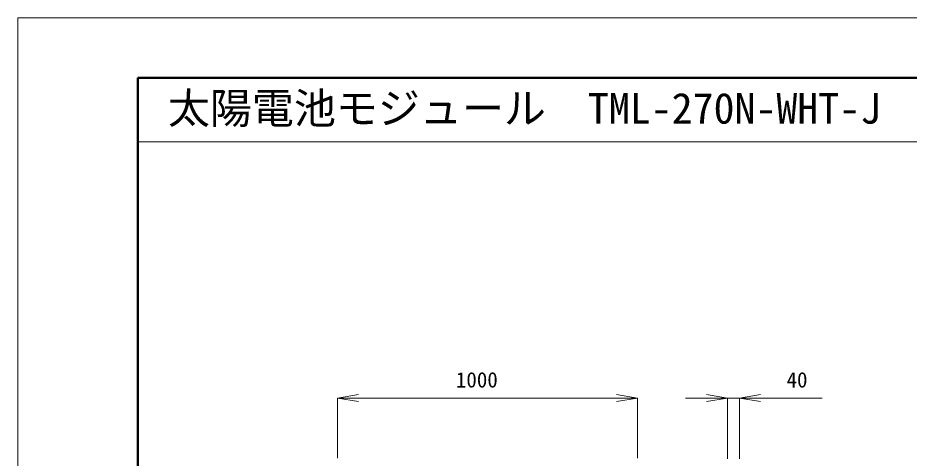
# Model space of a CAD drawing. Units: millimetres, scale not verified. Extents: x -2970 to 2970, y -2100 to 2100.
# Drawn here: x -2970 to 0, y 633 to 2100 of the extents above; entities that cross this region are included whole.
import ezdxf
from ezdxf.enums import TextEntityAlignment as Align

# ---------------------------------------------------------------- set-up
doc = ezdxf.new("R2010")
doc.units = ezdxf.units.MM
doc.header["$LTSCALE"] = 20
for name, color, linetype, lineweight in [('0-0_0', 7, 'Continuous', 18), ('0-2_用紙枠', 7, 'Continuous', 18), ('0-3_図面枠', 7, 'Continuous', 50)]:
    doc.layers.add(name, color=color, linetype=linetype, lineweight=lineweight)
doc.styles.add('ＭＳ ゴシック', font='')
doc.styles.get('ＭＳ ゴシック').set_extended_font_data('MS Gothic')

msp = doc.modelspace()

# ---------------------------------------------------------------- linework, layer by layer
at = {"layer": '0-0_0'}
for p, q in [((-1905, 633.51), (-1905, 833.75)), ((-1835, 821.72), (-1905, 833.39)), ((-1835, 833.39), (-975, 833.39)), ((-975, 845.06), (-905, 833.39)), ((-905, 633.51), (-905, 833.75)), ((-675, 833.39), (-745, 833.39)), ((-675, 845.06), (-605, 833.39)), ((-605, 631.51), (-605, 833.75)), ((-605, 833.39), (-565, 833.39)), ((-565, 631.51), (-565, 833.75)), ((-495, 821.72), (-565, 833.39)), ((-495, 833.39), (-290.34, 833.39))]:
    msp.add_line(p, q, dxfattribs=at)
for points in [[(-1835, 845.06), (-1905, 833.39), (-1835, 833.39)], [(-975, 821.72), (-905, 833.39), (-975, 833.39)], [(-675, 821.72), (-605, 833.39), (-675, 833.39)], [(-495, 845.06), (-565, 833.39), (-495, 833.39)]]:
    msp.add_lwpolyline(points, dxfattribs=at)
at = {"layer": '0-2_用紙枠'}
msp.add_lwpolyline([(-2970, -2100), (2970, -2100), (2970, 2100), (-2970, 2100)], close=True, dxfattribs=at)
at = {"layer": '0-3_図面枠'}
for p, q in [((-2570, 1900), (-2570, -1900)), ((2770, 1900), (-2570, 1900))]:
    msp.add_line(p, q, dxfattribs=at)
at = {"layer": '0-3_図面枠', "lineweight": 18}
msp.add_line((2770, 1686.78), (-2570, 1686.78), dxfattribs=at)

# ---------------------------------------------------------------- texts
at = {"layer": '0-0_0', "style": 'ＭＳ ゴシック'}
for s, p in [('1000', (-1510.4, 853.39)), ('40', (-408.58, 853.39))]:
    msp.add_text(s, height=51.32, dxfattribs=at).set_placement(p, align=Align.BOTTOM_LEFT)
at = {"layer": '0-3_図面枠', "style": 'ＭＳ ゴシック'}
msp.add_text('太陽電池モジュール\u3000TML-270N-WHT-J', height=102.6, dxfattribs=at).set_placement((-2470, 1716.78), align=Align.BOTTOM_LEFT)

doc.saveas('drawing.dxf')
